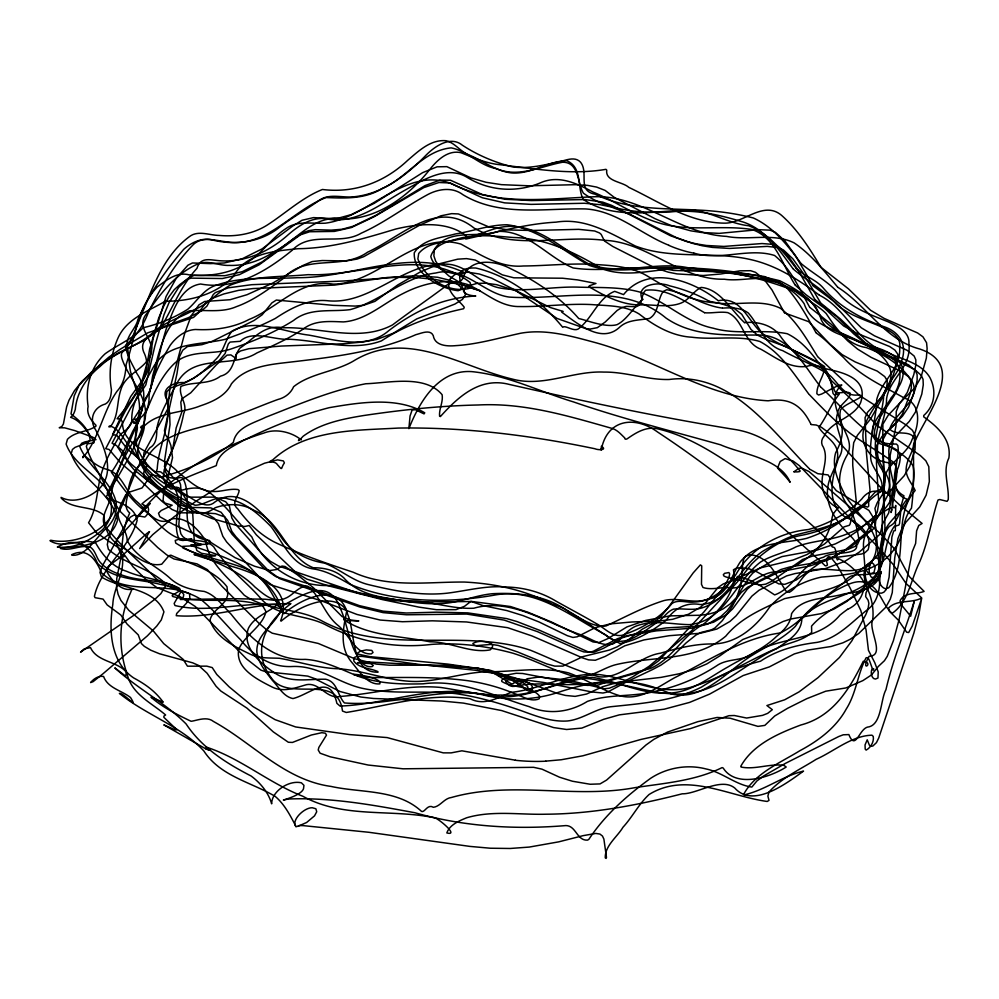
<?xml version="1.0" encoding="UTF-8"?>
<svg xmlns="http://www.w3.org/2000/svg" width="999" height="999" viewBox="0 0 999 999"><rect width="100%" height="100%" fill="white"/><g stroke="black" fill="none" stroke-linecap="round" stroke-linejoin="round"><path stroke-width="1.5" d="M601.161 449.987L601.261 449.338M777.534 467.982L780.182 461.513L785.139 458.603L793.081 461.051L799.362 465.659L877.996 547.177L893.356 564.685L906.018 583.441L921.727 597.951C911.538 603.621 897.352 599.025 888.573 608.016L889.31 611.151L898.313 620.129L906.68 632.23L908.69 632.517L912.237 626.111L921.615 598.601L919.018 613.598L913.873 633.091L878.733 737.986L876.448 742.619L872.826 746.053L870.878 746.228L869.417 745.204L867.219 739.822L865.047 744.929L865.196 749.1L866.133 750.099C870.778 747.652 874.2 741.695 873.251 736.425L871.952 735.177C851.435 735.838 834.34 751.186 816.208 759.302C800.124 769.505 781.93 777.609 769.018 791.995L767.881 796.128L769.005 800.399L767.195 801.46C728.721 796.253 686.35 771.328 649.063 794.517C638.811 803.97 632.417 817.02 622.976 827.259C617.232 836.975 604.795 845.766 605.269 857.866L606.093 858.428L606.48 857.392L603.883 839.073L602.459 836.038L599.924 834.065L595.779 833.428L583.204 835.639L558.691 841.857L529.245 847.077L510.177 848.476L490.347 848.226L469.905 846.403L368.918 832.292L303.309 825.636L299.288 825.549L297.565 826.46L306.606 822.502L314.535 815.846L316.72 811.75L315.884 808.753L312.262 807.741C303.871 807.517 290.509 820.916 296.179 826.885C290.509 815.946 284.727 804.457 275.175 796.365C250.949 782.03 220.217 776.248 203.821 750.923C180.432 725.736 145.854 714.897 119.38 693.381C124.201 692.981 138.886 710.876 130.519 697.514C121.666 690.484 107.792 688.124 103.584 676.473C98.701 675.449 93.556 678.845 90.609 682.579L93.119 681.643L103.047 673.713L147.377 635.851L156.793 626.048L161.314 619.88L163.936 611.85C154.533 587.524 120.704 589.21 101.473 576.972L99.987 572.402L102.36 565.946L127.66 520.579L130.507 517.057L133.903 515.109L144.843 517.045C147.615 514.96 149.463 510.964 148.177 507.554L145.717 505.956L144.068 506.068L145.529 505.919L141.883 503.908C163.137 485.564 190.722 475.761 216.308 465.609C218.344 452.122 233.079 446.59 243.419 440.434C270.929 426.96 299.475 415.284 329.195 407.679C359.44 402.485 397.127 396.328 424.762 412.812L424.063 413.898L415.397 409.727L412.112 410.027L410.052 415.971L408.878 428.658C419.468 401.885 438.286 369.468 471.578 371.603C507.13 375.062 539.647 391.658 573.501 401.923C621.815 418.618 671.465 430.944 720.629 444.842C741.895 454.22 779.969 458.116 790.147 482.305C786.388 477.272 781.817 472.802 777.609 468.131M793.968 471.753L798.925 468.319L802.259 468.381L808.978 471.503L880.519 533.766L894.155 548.439L909.277 576.535L924.112 591.383C916.47 594.605 904.932 591.658 900.149 600.549L900.786 604.158L910.676 616.208L914.36 600.849C905.206 630.506 892.894 659.328 885.951 689.697C880.344 699.799 881.817 725.686 867.432 727.122C858.84 729.62 855.506 751.073 848.863 734.577L843.218 734.802L838.698 736.538L785.589 763.286L763.686 775.948L756.942 780.918L751.847 787.075C735.514 784.839 722.327 772.227 706.056 768.955C687.312 764.098 666.857 767.682 650.699 778.271C627.285 795.167 604.782 815.122 588.873 839.322L587.587 840.122C576.86 840.871 576.173 825.723 565.921 825.574C515.197 829.782 464.148 826.735 414.91 812.749C373.214 805.019 330.694 797.177 288.124 799.038C272.277 802.409 300.711 797.04 303.509 788.748L303.946 785.326L301.411 782.829C288.961 779.807 271.666 791.283 271.653 803.82C268.531 792.619 260.364 782.841 251.074 775.986C226.124 763.174 201.923 747.851 186.101 723.95C164.76 702.472 137.15 688.336 114.81 667.881L125.774 676.286L126.299 671.952C116.683 661.076 96.965 661.825 90.509 647.614L84.303 648.838L80.557 652.147L133.292 615.671L155.057 599.113L160.889 593.618L165.135 586.663L164.211 582.467C148.252 567.494 124.438 563.911 108.379 549.275L107.293 544.542L108.654 538.386L120.567 505.219L125.649 494.917L128.634 492.37L142.033 487.974L151.573 474.762L159.253 476.361L159.128 477.485C185.464 470.891 211.963 459.44 233.354 442.37C236.051 427.21 253.734 423.176 265.697 417.257C298.451 404.458 331.119 390.384 365.821 383.753C388.786 382.967 425.05 374.313 442.12 394.717C443.356 402.06 438.848 409.028 439.597 416.258L440.422 416.533C458.254 396.753 479.982 376.673 509.415 384.465C584.565 401.461 659.952 417.395 736.051 429.682C761.987 434.078 783.478 449.962 799.2 469.98C802.871 472.152 795.666 472.04 794.005 471.79M847.589 609.328C872.314 598.276 863.773 566.72 863.436 545.554C863.161 521.078 892.694 511.838 894.292 487.762C896.165 478.608 900.499 466.058 890.359 460.052C877.634 450.861 863.848 443.231 851.123 434.041C835.701 422.14 822.14 407.904 808.628 393.868M718.306 300.749C741.645 295.679 748.401 322.827 763.224 334.166C782.242 347.415 805.419 353.658 824.65 366.596C824.437 375.849 816.695 384.153 816.87 393.781L818.568 395.03L821.653 394.031L838.348 385.402L841.82 385.015C828.808 395.779 837.612 410.577 840.983 423.451C844.392 433.641 840.409 443.781 835.664 452.734C831.368 467.395 838.773 482.33 845.104 495.229C858.191 517.195 890.571 537.375 869.28 565.434C853.233 575.349 833.478 567.819 815.921 569.505C802.597 570.729 799.687 586.75 789.222 592.37L786.051 591.171C776.648 577.272 769.517 556.156 749.999 554.745L745.828 556.168L743.943 558.429L742.806 562.824L741.221 583.666L736.45 598.401L732.167 606.568L722.339 620.579L714.909 627.984L711.45 629.845L701.198 632.392L696.078 634.964L686.088 642.919L669.867 658.915L660.888 665.159L652.422 669.617L627.072 681.605L607.954 691.895L602.946 693.031L591.82 691.957L543.768 682.479L515.147 678.546L506.243 678.209L503.284 678.958L501.673 680.269L501.773 681.468C513.311 688.523 530.382 685.064 539.672 696.191L539.185 698.801C530.744 702.522 522.002 695.916 514.098 693.481C499.463 687.25 484.003 683.179 468.281 680.769C435.102 676.286 401.573 677.772 368.194 677.509C331.468 671.39 375.149 674.775 380.032 682.13L379.845 683.878C367.257 685.127 358.866 670.641 351.66 662.187C338.898 647.165 343.344 627.896 346.778 610.726C332.455 589.185 295.966 608.291 281.169 621.116L280.607 620.766C293.768 587.724 256.456 573.513 231.718 566.371C219.455 561.763 206.081 558.916 194.056 554.507C201.186 554.932 208.654 557.292 215.672 555.594L201.623 553.346L196.84 550.549L194.33 541.933L192.77 514.36L190.534 506.955L178.983 487.812L175.999 487.075L173.526 488.786L170.854 488.923L166.621 485.514L163.386 478.509L164.148 469.917L172.964 447.877L176.161 427.922L181.768 412.212L180.807 402.185L182.118 398.651L190.747 392.819L216.321 364.822L227.023 355.132L230.919 354.907L236.226 358.579L235.652 355.319L236.701 353.459L240.647 350.911L248.938 348.688L281.418 346.041L343.544 343.781L362.312 342.045L376.835 339.448L393.456 333.154L416.708 318.918L454.907 304.071L462.475 299.4L465.571 294.543C459.965 281.668 452.172 267.095 475.761 268.007C510.701 276.099 540.184 300.187 562.749 327.31C565.122 324.475 574.85 333.117 579.432 328.059C592.607 317.382 598.576 297.565 614.697 291.346L623.551 294.618C647.914 264.41 692.245 280.057 718.056 300.574M811.176 424.563L816.22 425.025L821.453 427.335L833.778 436.513L878.608 485.414L899.724 505.044L922.102 523.439L918.755 525.486L916.607 530.869L915.633 543.431L912.224 551.81L899.063 619.705L893.381 640.721L887.249 656.343L884.452 660.689L878.333 666.445L871.515 674.924L862.886 680.606L845.903 687.949L825.761 691.196L806.805 698.676L787.799 708.179L774.712 715.996L764.834 725.386L757.941 726.385L730.144 718.219L717.082 717.457L697.851 721.665L667.432 732.105L653.87 739.347L645.966 745.017L606.593 780.069L600.037 783.915L590.172 784.252L572.39 781.23L559.565 777.234L541.945 769.143L533.603 767.319L403.059 768.805L368.144 765.034L330.182 756.792L320.105 753.221L318.206 749.987L318.868 747.389L326.498 735.102L325.387 733.191L321.753 732.704L311.376 735.014L292.457 742.444L288.349 742.257L273.351 731.93L246.965 708.141L220.841 691.033L216.071 686.263L207.093 673.251L198.639 665.459L192.745 662.849L159.515 653.771L150.737 650.187L144.293 646.328L141.408 643.568L138.274 634.902L127.023 624.013L120.792 614.972L107.13 604.894L103.072 599.113L95.067 597.677L94.405 596.341C100.812 567.282 129.533 548.551 137.15 520.342C134.715 505.981 118.431 502.534 107.055 497.927L106.369 496.515C119.118 474.587 133.029 452.672 141.983 428.534C155.719 411.7 181.581 413.499 200.424 405.831C212.525 401.76 225.637 396.016 231.431 383.841C243.182 369.318 262.837 365.409 280.419 363.261C326.311 357.829 373.089 353.421 415.896 334.665C420.991 333.479 430.269 328.858 433.254 335.614C434.902 346.041 447.652 346.416 455.931 345.629C477.947 344.293 499.15 337.887 520.591 333.254C546.041 328.646 571.565 336.213 595.966 342.769C654.42 358.803 706.305 397.415 768.131 400.799C789.647 397.54 801.548 405.094 811.063 424.425M545.841 761.126L561.226 759.752L582.817 755.806L640.983 739.435L690.409 728.608L728.97 715.684L734.34 715.509L746.628 718.044L762.537 715.371L767.657 713.361L772.327 709.69L766.907 705.544L784.665 699.799L799.038 691.895L818.006 677.672L839.447 657.492L851.922 640.759L865.883 614.485L867.994 609.278L868.88 603.359L868.094 600.212L865.634 596.603L866.008 592.882L869.517 585.077L875.511 581.231L878.183 576.635L879.108 566.246L875.861 527.934L873.538 517.957L868.905 510.402L836.338 490.684L831.63 484.902L829.645 477.297L828.096 474.912L817.806 473.688L809.59 469.118M722.602 308.129C731.043 307.517 740.983 307.567 748.263 312.987C759.615 325.637 764.272 345.13 782.679 350.649C798.026 359.078 814.622 365.347 829.282 374.95C838.186 382.305 843.668 396.366 857.304 395.042C872.651 395.055 839.535 404.707 840.284 411.338C837.324 426.261 854.57 438.286 847.914 453.758C838.523 469.23 835.726 487.987 846.528 503.821C854.669 514.373 856.942 528.009 859.177 540.709L857.579 544.168L855.007 546.378L848.101 549.313L812.624 556.043L802.659 559.452L771.29 581.493L765.746 584.128L760.676 584.914L755.494 584.153L726.261 577.06L724.063 576.148L723.313 574.762L724.587 573.326L728.92 572.564L729.67 573.851L729.033 577.385L726.298 582.941L721.64 590.072L704.07 611.788L658.903 660.589L649.425 667.582L641.383 671.615L613.398 679.595L598.151 685.102L587.25 685.376L577.959 684.003L522.602 673.488L516.208 673.264L504.108 675.486L498.064 675.336L512.2 678.196L513.986 679.62L514.685 681.793L513.673 683.503L511.476 683.865L493.668 673.089L479.083 668.606L447.752 664.098L369.655 656.618L356.481 653.783L360.327 651.223L366.358 649.887L371.84 650.411L373.039 652.472L371.266 653.92C355.02 654.582 348.863 633.341 337.262 624.812C324.663 614.098 320.354 596.391 307.792 586.201C298.514 585.639 293.107 595.554 284.927 598.476C273.539 603.696 263.149 593.756 254.995 587.05C233.229 564.622 201.298 559.178 175.724 543.081L175.237 540.434L179.158 539.198L191.958 539.173L182.942 540.484L179.62 539.984C172.477 526.985 179.633 510.464 177.859 496.291C175.262 487.087 169.331 478.908 161.975 472.889C160.09 470.079 154.508 473.801 157.23 468.993C158.416 445.591 172.178 422.914 166.758 399.475C160.04 387.874 174.813 381.743 184.128 382.605C196.366 378.359 206.106 369.18 215.047 360.127C223.813 352.285 224.85 339.697 232.18 331.031C256.106 317.744 283.791 332.23 308.953 335.127C334.915 339.76 366.171 350.174 388.786 330.644C404.807 318.431 422.477 308.167 441.77 302.123C452.784 298.664 464.248 296.591 475.786 296.016C472.602 295.642 465.946 295.367 463.548 291.358L463.836 288.948L466.545 286.438L477.122 283.354L486.138 283.216L496.665 284.69L516.371 290.909L550.449 307.567L563.149 311.426L561.725 312.15C577.484 323.451 601.86 344.73 620.142 326.71C628.433 319.543 639.535 320.354 649.512 318.431C659.14 312.724 657.13 299.613 663.274 291.408L666.758 289.735C685.988 293.019 702.734 305.494 722.339 308.104M744.592 322.689C757.055 321.278 770.841 324.575 779.183 334.49C791.021 352.172 808.691 365.172 829.657 369.667C846.603 373.226 868.368 380.257 860.564 402.772C853.333 418.344 831.842 420.379 823.888 436.513C821.128 439.51 820.853 444.006 823.388 447.24C828.483 458.254 822.189 470.154 822.077 481.493C821.453 492.557 827.846 503.921 838.348 507.954C836.575 509.502 832.542 513.711 832.142 517.445C828.508 544.805 805.094 564.373 779.944 571.94C762.187 569.83 750.199 586.925 733.166 587.986C723.164 586.101 712.474 590.659 702.996 587.499L701.473 584.328L701.723 565.771L700.386 564.86L693.194 572.902L668.556 607.105L662.262 614.909L653.533 623.164L642.295 629.183L626.473 641.196L617.22 646.815L609.49 650.024L583.066 656.568L562.874 666.096L554.77 666.133L546.665 663.873L517.42 651.885L498.251 645.454L491.383 644.367L476.598 645.641L474.288 645.242L472.839 643.493C478.221 640.234 485.664 640.996 491.208 643.581L492.557 645.204L492.37 647.689L490.147 649.899C470.217 653.608 450.174 641.595 429.932 641.795C401.373 636.051 368.943 636.176 344.018 619.917L344.555 618.119L344.605 619.967L346.678 620.529L358.828 620.916L350.125 619.979L342.033 616.52L313.399 587.724L297.065 574.562L285.077 566.508L281.968 566.033L276.661 569.492L269.967 570.541L254.658 566.271L234.952 557.617L205.432 539.01L173.339 524.363L159.778 516.683L158.516 513.211L161.251 510.501L172.165 505.244L164.922 503.046L163.062 500.649L163.611 494.105L172.527 457.754L170.879 445.479L168.406 439.098L165.01 434.003L164.473 430.469L177.01 373.539L179.545 356.631L182.73 350.237L187.512 346.516L202.06 344.643L212.275 341.296L254.058 320.479L262.113 314.835L271.89 302.897L276.348 300.05L333.154 305.344L355.132 306.081L363.424 305.344L374.925 301.373L397.739 284.965L420.242 271.965L440.022 263.586L457.754 259.166L466.533 258.616L475.299 260.065L502.322 274.85L513.873 277.809L562.549 278.221L577.722 279.92L595.978 283.479L589.298 285.814L588.985 286.688C604.807 296.141 622.702 305.532 641.745 304.895C654.845 304.47 668.543 307.954 681.143 303.047C689.248 299.712 693.381 291.221 701.086 287.412C720.204 288.923 731.218 310.477 744.467 322.552M704.67 312.787C712.374 313.324 720.092 311.388 727.747 312.612C743.393 319.393 743.418 342.545 760.626 349.101C774.937 356.905 789.522 368.993 806.917 366.333C824.65 360.514 829.62 380.107 835.189 391.945C839.859 394.38 845.354 390.721 849.999 392.969L850.137 395.129C846.553 401.885 838.298 405.532 837.437 413.773C832.392 428.733 848.738 443.394 838.548 458.154C832.105 476.585 825.698 502.634 844.13 516.296C857.092 522.177 873.263 533.266 868.119 549.725L865.209 552.459L861.712 553.995L833.441 557.767L822.239 561.263L796.253 579.957L784.802 584.328L778.745 583.878L755.107 570.879L748.076 568.543L736.975 567.794L733.453 569.805C737.462 591.87 718.943 610.601 703.746 624.038C682.654 635.202 672.265 659.352 650.074 668.631C625.411 674.337 601.523 684.864 575.799 684.502C555.481 685.289 534.815 681.817 514.76 686.313C510.926 687.137 506.73 684.677 505.719 680.893L506.668 679.882C514.01 679.632 523.701 680.594 528.021 687.287L527.41 688.711L525.162 688.573L505.506 675.312L490.659 670.416L474.338 667.869L372.552 662.175L361.076 661.925L357.492 662.762L370.679 663.636L373.276 665.421L372.29 666.545C362.662 668.406 357.63 656.805 354.133 649.874C348.139 636.5 346.391 621.678 340.309 608.341C328.521 575.599 300.637 596.166 280.632 606.893L278.496 606.281C271.353 590.909 261.975 575.187 245.242 568.506C224.862 560.626 202.922 557.117 182.979 548.039L182.63 546.378L198.838 545.479L201.873 544.492L187.687 540.322L182.755 536.55L180.856 533.766L178.833 524.625L181.343 494.305L180.532 484.565L179.383 481.668L176.398 478.571L169.031 477.559L165.422 471.878L164.648 460.164L170.017 424.662L169.543 412.412L166.246 396.64L166.845 391.695L170.654 387.987L184.54 383.141L193.644 378.171L219.106 360.689L225.112 353.584L228.296 344.006L230.045 342.083L240.222 341.308C252.397 329.408 274.413 340.484 289.673 339.273C319.892 340.659 352.085 351.835 381.518 340.846C406.331 324.388 434.852 314.972 463.648 308.716L464.26 307.267C458.691 299.762 448.663 294.293 448.601 283.741L450.262 278.696L454.62 274.713L459.615 272.839L468.369 272.228L479.245 274.001L491.645 278.147L514.535 289.785L557.08 318.456L585.839 328.646L590.234 329.058L597.365 327.66L605.232 322.003L617.157 310.452L621.74 307.63L626.173 306.393L636.388 306.681L638.935 305.357C642.819 301.074 641.321 294.268 645.604 290.272C666.882 287.637 686.538 302.585 704.482 312.65M515.397 760.202L461.888 750.811L451.148 752.884L443.231 752.859L387.187 737.587L349.563 734.577L295.667 726.96L275.075 719.655L252.934 706.518L229.121 686.837L216.771 674.462L212.225 667.582L206.781 666.146L187.462 666.183L183.067 659.265L163.749 643.656L153.334 630.931L128.796 610.314L120.916 600.449L118.119 594.38L116.621 587.587L116.746 578.658L120.567 559.24L123.451 532.117L126.548 520.354L129.708 513.061C124.213 508.279 126.199 501.51 127.722 495.129C128.659 481.843 133.204 468.718 144.867 461.288C161.176 429.071 201.124 430.681 230.394 417.682C246.403 412.175 261.888 405.257 277.809 399.513C284.79 397.777 290.734 393.394 293.619 386.725C310.689 372.939 336.213 371.878 355.032 360.077C407.629 328.996 461.063 366.958 512.537 379.133C543.468 387.425 573.026 370.641 603.858 372.09C625.998 371.778 646.952 380.045 669.168 379.495C731.043 371.253 770.978 429.957 809.215 468.618M693.806 253.072C720.416 261.226 748.701 247.34 774.575 255.482C790.946 268.719 799.437 288.898 809.502 306.905M764.123 276.511C734.09 271.503 703.621 271.416 673.301 270.392C640.059 263.311 606.206 272.977 573.164 267.957C547.764 257.243 528.209 230.757 498.513 231.368C477.485 238.749 448.588 227.485 434.415 249.388L433.866 255.856L435.689 261.263L441.034 268.793L448.913 275.986L466.77 286.576L480.232 290.796L462.337 284.965L435.464 279.483L416.683 277.622L396.503 277.297L343.743 280.994L251.686 284.69L228.247 287.837L215.384 292.57L213.224 294.58L206.855 306.218L201.698 310.776L188.349 317.694L163.686 326.636L143.057 340.959L118.794 352.672L102.497 363.012L82.542 380.731L74.45 390.696L68.981 400.274L66.646 406.768L63.412 424.001L61.851 426.498L59.228 427.734L64.723 427.847L74.788 430.606L92.745 437.137L95.966 439.66L84.853 441.92L81.768 443.231L79.708 446.328C89.873 472.889 135.789 496.091 107.205 527.584C97.14 535.564 86.289 556.843 71.878 555.219L71.653 554.707C87.425 547.052 96.029 559.727 101.586 572.877C125.337 595.429 162.138 581.605 189.573 593.706L189.822 598.201L186.076 603.621L176.698 613.486L176.236 615.684C214.535 618.793 252.735 602.909 290.921 603.658C266.121 621.865 250.137 650.411 271.728 678.446C289.111 702.397 337.774 672.277 342.47 711.051L346.291 712.474C387.125 705.831 428.321 692.507 470.079 698.726C484.54 706.206 497.827 697.664 511.013 692.369C541.321 689.372 569.43 671.578 600.224 674.7C631.868 678.995 663.011 697.814 695.304 685.776C723.738 676.897 748.726 660.114 776.073 648.688C787.437 642.594 802.334 641.445 811.688 632.392L811.55 626.123C830.544 604.058 864.035 597.727 881.205 572.914L881.293 571.553C875.948 573.339 867.494 576.735 865.771 568.456L865.359 568.781C863.561 579.02 869.63 593.656 881.593 593.144L883.878 592.182L886.225 589.56L889.11 577.122L891.87 537.037L893.705 530.931L895.316 530.581L895.728 505.432L895.141 507.667L893.268 507.592C888.173 493.494 897.339 478.783 895.928 464.448L894.717 463.012C884.103 463.336 873.213 459.702 867.232 450.187C853.208 428.171 877.022 406.793 886.563 388.299C902.659 363.536 871.19 346.403 852.359 337.949C834.502 329.208 811.375 325.337 804.195 303.796C794.942 290.097 779.432 282.442 764.46 276.561M709.203 301.261L721.228 303.696L733.191 307.704L741.745 314.26L750.973 329.42L757.442 335.09L766.183 339.435L787.125 347.165L818.543 363.199L823.95 367.682L827.372 372.39L830.981 381.568L833.041 393.444L834.215 394.767L839.272 394.056C831.093 404.245 826.348 417.17 818.905 427.41C824.038 436.276 835.888 440.984 837.524 452.272C839.01 464.323 829.869 474.063 828.071 485.539C824.063 506.493 838.386 524.188 852.322 537.862C869.217 557.879 831.967 550.074 823.688 557.167C802.297 562.712 794.43 587.949 774.662 594.904C763.074 587.424 751.485 579.033 737.449 576.485L734.69 582.18L726.797 592.757L691.47 630.869L649.088 666.271L632.979 676.673L616.87 685.177L609.29 688.211L604.495 688.773L567.994 680.107L538.985 677.022L527.197 678.746L520.716 683.466L517.42 683.104L516.92 681.705C522.165 680.144 529.045 681.418 532.167 686.238L532.504 688.96L531.181 690.858L528.633 691.096L509.49 678.596L494.53 673.476L477.822 670.504L417.682 664.26L362.35 656.43L357.217 656.306L354.52 657.404L353.621 659.502L354.058 661.413C359.727 668.593 370.017 667.981 377.784 671.54L378.109 672.165C350.612 673.289 355.419 631.78 347.652 614.285C339.385 580.194 301.261 598.701 283.941 613.636L282.842 613.149C272.852 572.04 226.561 557.13 191.034 545.541L190.896 544.805L207.23 544.218L209.578 543.319L210.414 541.833L209.39 540.447C173.152 536.263 195.217 499.413 182.705 478.009L180.357 477.472L175.3 478.696L173.714 477.997L166.583 470.217L164.348 466.296C173.227 450.012 180.007 432.205 183.704 413.636C188.336 404.096 178.072 395.716 180.906 386.426C193.282 381.318 208.803 385.065 220.454 376.186C234.802 372.664 232.879 357.267 239.897 348.139C253.659 338.998 264.061 324.088 283.154 327.797C319.193 326.561 358.928 342.882 392.57 324.887C410.089 311.601 428.321 299.288 445.866 286.051C450.699 280.482 460.776 285.339 463.336 277.023C470.342 257.08 495.554 260.614 510.526 268.644C535.914 280.781 560.239 297.265 578.746 318.531C586.613 320.167 605.519 327.984 617.07 324.65C627.409 319.73 636.063 303.646 643.106 299.3L642.095 299.088C635.476 283.803 659.815 281.581 669.58 285.826C683.304 289.173 696.753 294.131 709.028 301.161M477.534 668.756L450.074 665.222L389.31 665.209L376.398 664.11L354.608 658.716L318.231 643.443L272.277 633.204L266.77 629.907L258.516 622.814L222.14 586.45L207.355 569.63L197.003 563.886L173.976 558.965L166.758 554.882L157.742 547.552L120.742 511.988L107.205 493.156C120.604 469.168 127.747 441.845 140.734 417.532C147.502 412.038 149.363 403.646 149.076 395.304C152.123 377.372 160.976 360.939 170.117 345.429C175.974 337.275 185.015 330.032 195.404 329.495C213.786 330.432 232.592 328.159 249.076 319.443C277.46 308.366 299.987 278.621 333.154 284.141C379.195 283.766 413.249 230.207 460.951 244.106C480.432 254.608 499.912 268.069 523.314 265.984C546.49 265.821 569.63 263.149 592.832 264.335C611.675 265.547 631.53 266.271 648.089 276.486C668.681 288.948 690.396 301.336 715.034 302.747C736.638 306.144 760.289 298.364 780.519 308.329C796.665 320.916 806.805 339.31 817.494 356.406M490.122 671.291L515.472 678.034L557.167 693.356L565.671 695.466L575.137 696.378L586.513 694.055L602.809 686.65L617.707 682.379L661.001 677.384L679.345 673.751L693.98 669.442L706.83 663.91L719.929 655.819L742.756 639.522L760.251 632.829L783.204 621.453L790.933 618.98L821.428 613.586L833.628 609.253L846.578 601.623L874.15 579.083L878.233 572.564L882.579 560.451L882.254 515.859L884.252 502.01L889.784 491.321L904.182 475.774L909.614 466.583L915.034 449.662L915.471 436.063L912.462 430.344L906.13 424.962L859.677 395.629L817.669 356.718M779.332 280.619C749.837 273.314 719.667 269.056 689.298 268.019C655.868 260.402 620.754 276.511 588.523 263.848C561.863 248.888 536.925 222.827 503.758 226.785C488.299 229.083 474.587 237.662 458.953 239.373C445.367 242.557 428.234 241.733 418.693 253.496L417.869 258.928C424.762 278.259 448.351 293.494 468.868 288.461L471.004 285.801L470.029 282.442C423.938 246.403 360.951 276.923 308.117 274.65C282.155 277.185 254.907 275.287 230.232 285.165C217.832 292.232 208.454 303.858 194.967 309.403C181.506 317.407 165.622 321.453 153.659 331.855C137.987 346.853 115.397 351.373 99.825 366.683C86.626 377.335 76.823 392.282 75.3 409.415C74.376 412.312 73.339 415.634 70.592 417.307C81.319 420.754 88.074 432.879 94.343 441.783L93.819 442.907L87.437 443.831L86.351 446.316C93.144 473.101 127.21 502.884 102.697 529.557C90.634 540.471 74.038 549.263 57.343 547.027C75.874 536.8 89.698 544.243 97.378 563.174C112.55 579.432 136.9 578.958 157.118 583.578C166.134 586.088 177.859 586.201 183.791 594.467L183.341 597.015L180.257 599.5L233.366 598.701L265.309 599.225L275.674 600.461L279.021 603.159C269.618 612.262 254.97 615.809 248.501 628.121C241.271 647.152 260.677 663.686 274.8 673.026C290.097 683.353 308.654 678.87 325.649 679.233C337.587 681.668 337.537 695.704 344.43 702.946C390.984 706.693 437.462 686.925 484.29 694.517C511.363 701.785 537.387 691.183 562.437 682.242C580.032 673.95 597.789 680.831 615.297 683.079C634.815 679.72 653.858 686.588 671.578 694.005C702.272 701.123 725.948 672.539 749.1 657.28C764.647 647.115 782.105 639.71 795.354 626.361C808.029 608.079 826.66 595.829 844.08 582.517C851.785 569.742 864.06 577.971 874 572.327L875.136 567.632L873.838 564.335L872.389 563.061L869.942 562.787C863.66 566.233 863.036 575.162 865.309 581.256L868.368 583.441C887.649 571.903 875.499 541.52 889.422 526.323C899.899 521.528 898.963 506.63 907.417 499.275C892.894 494.992 893.443 478.671 898.476 466.945C904.757 446.878 892.344 448.576 879.17 443.319C860.713 430.532 884.627 410.739 891.12 397.864C902.309 385.527 904.52 363.923 887.924 355.319C877.621 349.775 866.657 345.542 856.031 340.647C843.893 335.002 827.534 333.117 821.178 319.692C815.359 299.95 796.865 289.36 779.657 280.707M778.658 282.954C749.974 275.449 720.591 270.866 690.946 269.892C657.255 262.138 621.965 276.86 589.285 265.397C562.662 250.761 538.236 228.609 507.055 224.763C489.398 224.812 472.577 231.256 455.257 233.991C441.071 237.899 422.802 239.036 414.273 252.759C413.049 273.589 439.847 288.699 458.166 290.721L460.839 289.485L460.926 287.3L455.919 282.817L450.786 280.507L437.5 277.235L415.397 275.774L387.325 277.46L334.478 285.102L253.097 288.549L238.536 290.359L223.813 293.956L213.674 297.814L206.031 302.447L198.539 312.849L193.544 317.407L147.74 332.829L120.355 349.163L108.716 357.267L90.734 372.764L79.021 385.414L74.201 395.854L71.016 413.973C79.321 420.567 89.261 428.796 90.11 439.985L88.212 442.32L75.062 447.365L72.415 449.475L71.166 453.746C80.619 479.67 112.038 492.307 117.557 520.117C110.976 543.506 81.369 547.39 60.377 547.739L60.477 548.476C70.18 551.473 80.157 544.667 90.01 546.94C95.117 550.074 96.104 556.818 99.488 561.438C105.532 569.005 114.81 572.877 123.814 575.686C141.895 581.918 162.887 579.07 179.695 588.448L180.694 592.182L174.138 603.471L175 605.531C208.217 613.473 242.769 601.823 276.498 604.67L281.593 608.016C276.848 624.225 255.981 633.241 256.843 652.022C258.379 663.036 265.734 671.852 272.365 680.344C278.646 686.837 283.404 696.615 292.957 698.563C310.339 694.33 330.169 672.589 336.863 703.308L340.022 706.068C387.2 704.382 434.378 683.591 481.968 694.642C508.379 701.36 536.163 700.386 561.85 691.171C580.506 685.439 600.312 679.819 619.867 684.477C642.095 688.511 664.273 695.991 687.15 693.581C721.515 689.947 746.44 662.512 776.81 648.588C787.15 641.208 801.36 633.378 801.847 619.055C819.118 597.315 852.609 598.001 872.539 578.696C877.484 573.688 883.84 566.196 878.783 559.128L876.66 557.991L874.137 558.578C869.28 562.874 867.232 571.853 871.353 577.21L873.788 577.647C887.324 564.46 883.266 541.321 894.367 526.323L898.85 525.099L899.562 523.451L901.235 505.606L903.958 495.791C884.852 485.689 900.811 461.438 897.826 445.517L896.428 444.056C849.6 444.605 890.958 406.868 898.576 387.125C913.935 361.376 887.362 349.013 866.695 345.417C848.601 336.201 825.848 329.67 817.032 309.503C808.653 295.692 793.031 289.448 778.97 283.042M794.342 290.659C765.259 279.583 734.902 271.516 703.721 269.817C669.667 262.362 634.565 281.069 601.535 268.594C574.662 252.347 545.491 238.199 513.399 237.512C496.291 236.151 478.933 234.253 461.938 237.774C450.549 240.734 434.565 243.544 430.794 256.518C433.978 269.318 450.749 275.2 462.837 273.514L463.186 272.04C408.978 247.19 353.022 278.009 297.677 277.685C271.041 279.233 243.431 275.936 217.77 284.777C204.196 288.074 197.577 300.849 187.725 309.278C174.126 317.894 158.866 324.126 143.194 327.722C132.368 339.023 117.782 344.73 105.245 353.683C90.347 367.132 85.177 387.137 88.112 406.468C86.326 413.848 90.971 420.392 95.966 425.262L95.916 426.223C87.275 432.167 75 431.418 67.457 439.298L66.121 444.093C75.562 470.029 110.502 479.158 115.185 507.442C107.555 531.93 74.937 545.242 50.774 540.247L49.95 540.671C63.711 549.8 81.331 537.187 95.754 543.081C102.835 555.619 112.462 566.883 126.786 571.378C143.444 578.721 162.849 579.12 178.521 588.511L179.345 591.021L172.19 595.454L172.615 596.465C201.91 604.407 233.691 595.791 262.587 605.581L266.009 611.625C262.088 627.322 244.942 634.777 238.724 649.275C235.065 668.88 258.079 679.844 272.565 687.25C283.766 692.607 295.617 687.699 306.618 684.652C319.817 682.292 326.336 699.188 339.697 696.49C373.464 694.043 406.893 684.153 440.934 687.487C461.201 690.521 481.331 695.466 501.96 695.054C533.566 697.19 561.738 679.557 592.519 677.372C618.756 681.593 643.643 695.404 670.978 693.019C692.657 691.483 709.952 676.847 728.246 666.77C744.467 657.042 762.587 649.899 776.36 636.563C783.666 630.606 790.709 623.551 791.583 613.648C802.447 596.515 827.01 599.225 844.405 593.793C858.316 592.007 876.997 589.348 880.868 573.026L880.281 572.252L879.382 573.076C877.809 578.508 879.382 586.825 885.364 588.748L888.698 587.837C909.802 560.152 891.72 517.057 915.171 490.521C911.825 482.967 904.707 476.286 906.33 467.17C907.417 456.943 916.27 448.076 914.172 437.562C908.503 429.645 895.816 436.138 889.747 429.058C895.216 410.751 928.183 397.127 907.492 375.312C897.102 362.187 881.717 353.359 866.208 347.565C846.74 344.568 836.163 328.359 826.148 313.511C816.832 304.408 804.757 298.938 794.68 290.834M784.452 312.887L808.666 321.666L830.082 344.355L842.194 354.682L855.206 361.938L877.222 371.091L884.739 376.598L887.249 380.781L886.8 387.962L883.016 396.69L870.716 418.768L857.492 435.177L853.708 442.682L852.659 451.86L852.746 465.409L856.28 501.71L850.024 524.138L849.337 525.299L844.105 526.848L824.55 543.968L806.967 554.545L792.994 560.039L760.501 567.844L733.366 580.294L723.288 583.916L718.069 587.462L706.206 602.172L700.799 606.992L688.436 614.273L672.589 619.318L659.115 621.066L631.967 621.977L610.227 623.9L594.954 627.759L577.26 636.788L572.939 637.449L567.32 635.689L539.035 621.965L523.151 615.646L506.868 610.576L483.079 605.619L470.916 601.373L464.547 606.281L455.981 609.652L436.526 609.702L419.056 607.142L382.467 599.612L328.946 585.963L306.843 579.133L296.378 572.902L256.381 534.902L249.201 525.511L244.842 526.473L238.811 526.061L212.3 518.631L201.985 514.435L180.669 500.274L149.226 481.743L145.729 478.696L143.619 475.024L143.893 471.903L147.053 466.021L143.431 458.404L143.956 452.747L167.657 409.14L169.93 388.723L184.678 333.466L191.096 315.946L199.013 304.807L204.645 301.486L230.045 299.725L246.99 294.717L272.615 283.154L302.859 265.497L312.15 261.551L322.227 260.539L346.104 260.951L357.068 259.078L363.686 256.693L419.617 225.2L440.871 215.821L451.623 213.649L458.366 213.936L488.361 226.711L508.441 229.957L532.105 230.482L578.696 229.345L594.692 230.994L599.562 232.979L601.173 234.378L604.457 240.996L612.749 246.441L654.395 267.645L668.169 272.14L677.035 273.913L703.209 275.512L720.741 274.001L739.872 270.841L750.611 270.704L755.469 272.315L763.873 279.046L772.115 290.147L784.34 312.625M668.868 245.267C640.709 234.116 616.558 210.614 585.327 208.928C544.48 208.092 499.825 217.108 462.899 194.68C452.048 186.451 437.537 188.973 426.448 195.28C404.383 207.367 384.265 222.889 361.213 233.192C339.585 245.991 310.939 230.444 292.207 250.237C266.521 271.216 235.264 290.422 200.599 284.003C179.932 286.963 172.44 312.65 166.059 329.47C160.702 346.728 157.392 364.473 152.597 381.83C146.778 405.856 126.973 423.963 118.269 447.14L122.927 450.936L128.197 462.525L133.791 469.43L181.88 508.204L190.734 511.825L215.484 513.661L224.713 516.933L227.71 520.479L231.805 531.368L236.051 536.9L268.194 570.392L279.757 578.671L359.603 606.942L383.079 612.624L406.531 614.785L466.77 614.073L504.17 620.104L537.524 631.68L578.821 650.074L583.866 651.935L589.71 652.285L593.331 651.248L617.507 638.686L625.724 635.963L656.355 630.856L691.683 628.196L707.954 623.988L720.853 616.52L726.773 611.088L741.295 592.395L747.789 587.112L779.345 571.915L809.615 566.021L827.409 560.152L843.456 551.298L864.035 534.577L870.191 530.719L871.927 522.689L877.297 511.913L878.77 503.046L876.473 463.274L876.835 445.442L881.992 436.488L896.34 422.989L902.447 414.036L910.002 394.155L911.363 387.699L910.988 380.507L908.203 376.461L900.773 371.203L871.14 357.38L857.654 349.151L847.801 340.959L831.131 324.151L809.665 307.255M819.292 295.142C847.102 308.803 856.692 343.668 887.462 352.497C901.922 359.603 920.978 362.625 929.832 377.435C936.712 390.284 934.814 405.894 923.738 415.484L923.713 416.845C937.062 426.386 951.66 439.285 948.875 457.954C942.432 471.391 949.15 485.714 948.238 499.637L947.064 501.336L939.747 499.512L937.974 500.012C931.28 520.367 928.121 542.981 919.142 563.061C911.088 579.482 908.103 602.584 892.132 613.299C882.129 605.132 880.206 588.086 866.495 582.979C857.367 579.345 848.064 584.228 839.997 588.311C817.082 599.388 802.934 622.489 779.969 633.004C741.283 638.473 708.491 660.739 674.213 677.946C657.08 687.512 638.286 702.247 617.494 695.004C600.362 689.46 585.464 678.796 568.481 672.889C541.333 666.233 512.812 672.09 485.177 671.827C462.075 672.976 439.885 680.993 416.708 681.48C390.172 681.705 365.147 670.666 338.761 668.768C318.444 668.244 299.288 661.825 279.533 658.279C269.892 657.817 259.915 658.666 250.861 654.457C235.202 646.952 215.871 637.849 210.002 620.279C212.163 609.627 225.712 605.694 227.76 594.617L227.01 586.775C213.649 569.28 190.11 564.035 170.866 555.169L168.981 555.694L161.738 564.198C145.654 567.694 131.756 552.31 118.681 545.079C108.429 538.411 104.083 527.197 104.133 515.459C92.495 504.932 72.49 510.214 61.289 498.164L61.089 497.402C72.652 503.496 86.676 498.626 96.416 491.171C116.533 475.437 105.207 448.526 95.717 430.02C88.649 419.443 93.481 407.242 105.382 404.021C110.477 401.186 111.089 395.03 111.451 389.81C108.354 372.814 110.852 354.383 117.782 338.536C126.374 318.544 148.152 311.351 165.31 301.236C189.872 301.398 216.021 294.643 233.454 276.386C245.866 253.022 274.787 251.049 298.214 248.701C331.843 248.301 363.886 238.624 395.791 229.033C418.519 223.589 446.89 220.791 466.333 235.851L465.759 239.036C495.679 232.53 525.312 223.801 556.068 222.153C585.364 217.37 610.626 233.429 635.389 246.029C672.052 259.902 712.025 250.924 749.6 259.353C775.424 264.885 798.164 279.358 819.068 294.942M837.749 287.237C867.02 305.706 884.652 339.76 919.892 349.051C969.167 365.884 924.038 416.72 913.423 445.092C913.523 465.834 914.272 487.412 911.463 508.229C901.86 519.917 904.32 536.013 895.416 547.489C879.132 572.727 848.488 574.825 821.553 577.072C801.785 581.231 783.016 592.157 769.567 607.142C756.293 626.91 736.138 644.53 710.976 643.955C693.693 644.08 676.885 648.476 660.389 653.209C638.236 656.518 622.302 678.733 599.35 676.835C575.436 670.829 553.271 659.54 530.531 650.262C463.311 627.697 387.587 655.831 322.665 621.328C298.114 607.617 267.295 611.338 244.193 595.154C229.683 578.783 208.716 563.898 205.669 540.846C198.751 529.62 186.451 516.408 171.978 518.856C157.08 527.984 146.778 510.077 137.075 501.773C124.975 491.958 122.465 472.777 105.507 468.981C97.328 466.608 91.146 460.764 84.628 455.881L82.855 456.506L82.842 457.704C99.138 438.961 102.66 411.638 117.07 391.183C124.038 383.678 125.524 373.976 126.199 364.285C135.065 338.024 137.313 307.804 157.38 286.85C166.508 280.107 176.985 271.528 189.198 274.875C210.314 276.76 232.792 273.576 250.125 260.527C263.499 251.573 272.277 237.387 285.826 228.659C297.44 220.167 312.113 223.988 325.337 223.177C368.793 217.657 406.019 165.347 451.985 183.853C495.679 205.906 545.154 198.901 592.07 196.853C640.933 193.843 678.271 233.991 726.535 236.388C748.825 240.759 773.176 232.555 794.168 242.894C811.35 254.545 824.3 271.191 837.524 286.95M825.236 565.871C830.244 565.609 824.612 562.924 827.522 557.342L828.833 556.593L830.906 557.479L836.463 564.298L849.987 587.762L860.788 610.464L866.046 629.882L868.443 650.299L874.774 662.687L878.221 671.927L877.959 678.021L875.536 679.045C870.092 679.033 870.354 667.357 873.675 668.706C873.413 675.224 869.717 657.966 867.519 657.604L866.096 657.779C857.592 673.925 856.268 693.331 846.24 709.04C835.976 727.759 818.381 740.833 799.874 750.711C780.132 762.886 754.932 773.164 743.581 794.517L744.093 794.867C764.947 790.246 782.729 775.948 803.533 771.116C786.95 782.929 753.421 808.94 734.789 788.049C721.128 776.922 696.877 794.23 682.217 793.805C637.649 805.182 592.082 813.923 545.941 814.21C519.605 814.934 492.432 810.201 466.72 817.756C459.265 820.803 449.725 824.662 446.815 832.941C459.215 836.151 439.797 819.567 434.94 817.869C391.346 808.653 343.706 818.868 302.859 796.265C269.106 783.241 240.447 758.091 206.269 747.115L206.169 749.025L210.14 750.187L206.406 749.213L163.811 724.862L174.987 729.732L176.86 729.757L163.873 717.344L163.886 716.133L165.622 714.984C151.473 702.784 131.843 694.367 127.148 674.1C117.969 648.014 118.844 618.468 130.307 593.231C131.156 591.57 131.319 589.235 133.367 588.636C122.303 592.857 111.164 580.207 106.718 571.228L106.868 567.944L109.428 565.322L120.342 557.255L146.741 533.541L149.55 531.618L139.635 548.576L152.685 534.69L174.226 516.708L197.04 500.561L220.454 485.739L246.516 471.266L264.548 463.211L277.56 459.877L283.379 460.926L284.415 462.899C280.257 468.494 283.416 471.416 277.41 464.66C274.862 459.99 264.847 463.736 272.752 459.89C306.131 429.058 355.769 430.544 398.189 428.072C464.335 427.048 530.269 435.202 594.929 448.751C598.189 450.299 607.966 450.187 601.386 446.266C601.435 450.149 600.661 450.961 601.91 446.928C608.928 418.618 635.789 416.021 657.679 432.08C717.182 471.316 772.377 517.07 824.762 565.309M820.666 302.984L840.584 319.131L865.708 343.144L882.954 353.958L914.597 369.48L921.328 375.424L923.051 379.37L923.263 384.89L921.802 394.068L915.459 412.075L909.315 421.378L894.18 437.287L889.51 445.217L888.785 450.974L890.296 504.17L888.673 513.024L882.604 523.763L880.156 534.115L859.215 552.16L844.929 561.276L825.249 568.643L794.992 573.576L786.588 575.899L759.04 590.247L751.91 596.103L736.088 615.821L729.932 621.453L716.795 629.07L700.386 633.241L669.205 635.701L643.893 639.947L624.812 645.791L605.144 656.43L595.329 660.252L588.611 659.889L582.804 657.991L532.117 635.988L507.679 627.684L466.583 621.965L432.305 620.816L402.485 621.728L380.157 620.042L356.993 614.46L322.065 601.073L270.192 584.627L258.254 576.011L226.623 541.933L222.827 536.276L218.456 523.613L214.023 518.094L207.218 513.986L203.122 512.812L179.857 512.837L171.828 509.403L161.513 500.886L135.302 475.499L120.255 462.537L109.103 449.488L105.694 448.688L125.212 411.151L140.297 387.1L147.515 361.501L149.663 349.063L158.716 317.944L163.886 305.744L168.943 296.84L174.201 289.747L179.957 284.465L186.85 279.433L191.046 278.134L222.29 278.546L239.385 274.663L259.116 264.835L300.449 234.802L309.702 231.743L334.328 231.418L351.298 227.572L374.325 216.646L423.826 187.6L438.936 182.505L449.825 182.954L482.292 197.74L504.632 202.872L531.031 204.37L584.328 203.259L599.962 204.645L611.226 206.943L630.619 214.66L676.236 237.537L692.432 243.331L702.322 245.766L712.374 247.402L729.545 248.439L767.269 246.391L778.408 247.627L783.503 250.025L792.881 258.841L803.146 273.177L820.479 302.635M814.872 299.5L836.937 316.87L853.496 333.654L863.161 341.808L876.523 349.875L908.678 364.96L915.471 370.766L917.119 374.637L917.132 380.144L915.246 389.31L908.591 407.068L902.422 416.221L887.611 431.068L882.604 440.272L884.477 498.176L882.704 507.267L875.723 520.791L875.099 527.497L849.1 548.251L833.116 556.955L815.371 562.724L789.535 567.032L781.031 569.48L753.945 583.453L747.327 589.123L732.642 608.891L726.623 614.585L713.511 622.24L696.99 626.198L666.246 627.896L641.383 631.93L622.502 637.699L603.234 648.438L593.993 652.21L587.837 651.71L540.059 630.481L516.945 621.553L506.743 618.606L467.732 612.874L436.513 612.175L406.268 613.011L383.079 611.138L359.453 605.644L304.495 585.814L275.549 576.46L263.649 568.106L232.118 534.29L228.247 528.621L224.65 516.783L221.054 512.262L210.814 507.879L186.538 507.28L178.022 503.833L130.906 463.798L124.313 457.205L116.733 445.691L112.075 443.231L130.894 407.48L145.854 384.852L154.808 346.216L163.948 314.822L168.981 302.772L178.709 287.325L188.774 277.722L193.993 275.437L224.912 275.699L242.32 271.666L262.213 261.825L293.581 238.724L303.209 232.642L308.666 230.644L315.372 229.67L331.181 230.145L342.232 229.246L353.496 226.124L376.336 215.085L425.025 185.589L439.972 180.107L450.449 180.22L482.292 194.505L504.932 199.251L531.505 200.562L584.79 199.55L602.672 202.098L611.738 205.382L670.366 235.702L686.413 241.458L696.328 243.868L706.468 245.479L723.863 246.428L762.012 243.544L773.288 244.393L778.408 246.678L787.724 255.357L797.801 269.668L814.684 299.151M816.195 332.967C826.335 339.972 834.465 349.363 843.581 357.567C859.952 375.949 882.916 385.914 903.92 397.814C922.364 404.295 919.105 425.974 911.962 439.772C906.942 454.707 890.121 460.939 885.014 475.699C880.693 496.928 887.05 518.906 884.103 540.147C881.78 554.045 871.403 561.925 860.751 569.505C841.32 591.77 811.213 592.744 784.627 598.626C763.373 608.503 741.133 617.37 725.823 636.088C694.904 662.212 651.997 655.756 615.234 664.822C600.374 668.855 586.438 681.655 570.242 675.324C550.686 669.043 532.442 659.253 512.799 653.184C486.463 645.991 459.041 642.494 431.73 644.38C394.742 648.788 357.754 641.845 324.862 624.412C304.445 614.373 278.159 617.12 261.8 599.612C246.316 581.43 226.086 567.482 213.724 546.828C205.944 538.948 194.118 541.246 184.203 539.735C168.282 536.9 158.404 522.527 146.878 512.537C132.03 501.71 122.015 486.638 111.401 472.315C120.33 459.765 126.199 445.204 132.767 431.268C142.919 413.998 149.413 391.596 136.963 373.651C132.58 364.548 126.398 355.432 125.562 345.154C135.564 337 143.294 325.574 148.039 313.187C159.653 289.098 173.489 265.497 191.958 246.004C200.649 235.951 213.711 240.16 224.987 241.621C266.209 249.063 291.546 210.489 326.136 197.552C345.279 198.339 365.334 199.201 382.405 188.349C406.98 177.897 423.376 150.474 451.136 147.877C467.52 150.886 479.62 165.784 496.64 168.706C518.456 178.097 540.996 166.209 562.524 162.25C579.108 161.863 577.297 182.967 583.391 193.182C608.141 210.951 639.797 213.224 669.318 212.1C694.879 208.928 719.43 214.797 743.581 222.165C765.758 229.708 779.57 250.424 792.844 268.519M813.061 285.814L835.863 302.784L861.325 327.797L874.487 335.826L907.129 350.312L914.147 356.044L915.833 359.865L915.796 365.347L913.81 374.575L907.304 392.445L901.148 401.66L888.211 415.247L882.891 424.188L882.754 443.094L884.664 485.014L882.492 494.493L877.147 502.909L874.937 508.429L876.223 514.86L858.753 530.169L847.939 537.462L835.476 543.843L816.995 550.062L781.98 556.593L774.55 559.677L758.878 568.718L752.684 573.189L749.7 576.648L736.201 597.814L730.257 603.871L723.039 608.903L716.995 611.75L708.516 614.185L700.187 615.247L670.079 615.871L645.766 620.404L626.947 626.91L607.792 638.648L598.851 642.619L593.056 641.945L551.373 621.977L527.934 612.212L510.514 606.53L472.115 601.523L412.175 601.972L388.336 600.062L358.491 593.181L278.384 565.933L270.205 561.213L262.987 554.845L235.289 523.888L231.83 517.994L229.408 506.118L225.674 501.748L214.485 497.14L189.935 497.165L181.256 493.856L127.485 449.25L116.92 435.477L112.6 434.515L130.669 396.566L144.88 376.86L147.702 371.116L153.172 338.399L166.071 296.503L176.211 278.334L187.899 265.235L192.457 262.974L210.29 263.624L224.263 262.974L242.233 258.766L262.163 248.838L292.794 225.999L301.973 220.28L313.511 217.607L328.983 218.431L339.96 217.72L351.211 214.623L374.2 203.346L422.602 172.665L437.087 166.821L446.853 166.646L470.991 177.934L486.051 182.28L501.461 184.653L528.896 185.802L575.424 184.69L587.587 185.377L596.615 187.075L605.107 190.409L614.335 197.415L655.132 218.744L670.666 225.324L690.833 230.844L701.385 232.467L719.292 233.379L758.391 229.67L770.079 230.17L775.374 232.342L784.964 241.021L795.341 255.494L812.874 285.464M820.928 267.295L848.426 288.811L870.554 310.252L884.202 318.419L917.631 332.967L922.964 336.838L926.572 342.757L927.122 348.526L926.348 358.129L920.953 377.322L915.034 387.674L899.724 403.047L896.228 411.488L896.003 425.861L890.146 455.532L890.296 469.055L895.141 491.096L891.058 512.524L891.87 509.852L890.571 507.854C876.448 514.885 864.909 527.172 849.749 532.779C832.754 540.746 813.398 540.197 796.028 546.84C784.602 552.922 771.553 555.244 760.526 562.037C735.514 581.256 724.937 621.291 689.435 624.65C671.49 624.4 652.834 619.293 635.439 626.348C626.373 630.319 621.428 639.71 612.674 644.08C600.761 646.852 590.122 637.774 579.32 634.265C545.716 622.564 510.926 597.564 473.851 608.216C451.748 609.415 430.194 600.699 407.954 600.749C381.593 599.175 356.119 592.17 330.756 585.402C297.914 587.449 264.785 567.507 251.81 536.9C239.61 524.325 229.258 509.902 216.184 498.214C204.545 486.738 196.204 486.326 181.131 490.359C158.142 485.064 141.883 464.572 129.246 445.854C123.426 439.135 118.694 427.847 109.503 425.936L108.829 426.798L110.252 426.835C118.806 416.695 116.646 401.673 120.891 389.647C125.2 374.55 142.795 369.955 149.862 356.818C158.254 340.322 133.242 328.908 147.178 313.024C159.778 294.255 176.124 273.376 197.415 264.173C207.717 259.478 218.756 265.959 229.42 265.397C245.617 265.996 261.401 260.252 274.75 251.336C294.755 241.296 310.839 218.756 334.44 218.581C372.477 223.039 407.155 198.127 429.657 169.63C437.05 160.227 447.852 149.75 460.889 152.685C472.827 157.38 484.665 162.725 497.539 164.435C533.379 168.469 570.167 175.474 605.956 169.331L606.743 170.117C605.032 181.518 622.414 181.543 628.821 187.375C659.677 201.985 690.034 223.277 725.399 223.152C744.867 222.777 764.772 199.138 782.929 216.571C798.501 230.844 809.927 248.926 820.716 266.933M795.104 285.015L805.993 294.717L824.562 308.279L843.656 325.961L856.568 333.129L889.622 346.516L894.942 350.112L897.726 354.121L898.176 357.58L897.127 363.474L889.535 385.751L883.69 395.03L867.482 412.325L865.059 417.707L866.408 452.809L870.017 489.872L868.606 498.089L868.693 506.243L867.582 507.142C860.464 503.371 854.57 510.052 849.799 514.56C837.224 525.399 822.227 533.229 806.493 538.386C783.703 543.731 757.254 541.408 740.609 561.45C731.081 574.949 728.433 595.854 708.641 599.025C693.993 604.532 678.733 596.878 664.073 600.536C643.793 606.843 625.137 617.107 605.956 625.973C586.163 627.909 571.241 608.516 552.322 604.158C524.987 590.047 494.905 583.541 464.435 582.055C427.023 581.755 388.536 588.336 353.059 572.177C326.411 563.374 299.8 554.295 274.5 542.095C259.628 534.415 247.64 522.415 237.862 508.991C230.569 503.196 238.461 496.715 239.161 490.497L237.974 489.572C229.47 488.274 221.091 492.057 212.525 491.471C198.701 491.158 188.711 480.207 178.346 472.515C163.137 454.495 123.114 450.212 122.44 423.002C122.527 419.892 119.368 418.706 117.095 418.743C123.164 411.251 129.221 403.708 134.378 395.517C143.207 382.717 151.486 367.033 143.619 351.86C138.162 337.637 156.231 334.603 162.138 325.387C173.414 306.193 181.606 284.977 196.965 268.331C200.861 255.831 210.964 260.452 221.291 260.826C246.204 262.225 269.967 251.111 288.187 234.74C298.614 225.699 311.551 216.808 326.074 218.744C356.331 225.237 381.481 202.972 406.193 189.498C423.688 179.458 447.202 165.122 467.12 177.335C489.597 191.308 517.445 193.019 541.583 182.33C559.615 174.962 577.434 183.741 593.156 192.12C614.76 200.874 633.915 214.847 656.168 222.053C687.25 232.567 720.229 224.513 751.972 229.495C775.586 237.462 782.679 265.359 794.929 284.678M827.297 539.685L832.367 546.99L833.778 547.29C836.837 547.827 836.088 563.448 838.049 559.24L838.561 558.678C860.614 568.881 875.561 595.317 872.701 619.904C867.856 629.557 885.976 655.769 869.142 656.256C859.19 673.588 875.136 662.874 863.273 661.263C849.737 688.686 833.228 716.52 800.836 724.999C778.283 733.478 752.996 744.38 740.746 766.345L741.083 767.057C755.057 769.904 769.605 763.423 783.828 765.321L786.213 767.02C770.167 777.297 736.226 788.511 723.201 768.056L722.14 767.582C695.279 780.868 664.522 783.204 635.252 787.599C574.437 799.05 511.251 780.456 451.436 797.489C444.155 798.288 440.247 806.53 433.354 807.292C427.422 803.658 424.787 812.899 421.528 811.4C397.265 788.923 361.114 793.106 330.981 786.413C284.59 780.069 252.61 743.019 213.486 721.478C206.793 715.971 196.503 720.679 191.109 721.29C178.072 715.072 162.5 707.367 151.011 697.19L163.212 702.172C155.232 691.271 145.817 684.477 133.679 677.934C110.202 662.125 108.691 629.695 112.825 604.345C113.411 588.261 124.75 573.289 122.34 557.192C121.791 554.433 125.649 557.08 123.202 556.805L120.679 553.359L116.646 544.08L116.421 541.333L117.595 538.811L150.112 503.421L135.577 519.118C165.697 478.071 215.459 448.151 263.686 433.116C276.623 427.872 292.907 432.754 301.198 439.91C300.724 436.088 294.255 445.816 303.159 436.238C320.567 423.401 342.357 419.043 363.261 415.596C401.361 409.902 439.785 405.781 478.321 404.982C524.587 402.535 569.03 416.246 612.924 428.658C617.807 430.469 621.191 434.553 624.85 438.037C624.587 439.398 626.023 439.448 627.135 438.836C636.176 432.542 646.278 426.136 657.941 428.896C696.765 438.024 729.108 463.761 761.75 485.389C784.327 502.197 806.942 519.243 826.885 539.185M801.011 263.499C814.16 274.4 829.769 282.38 840.846 295.879C853.783 308.941 871.428 315.022 888.061 321.79C897.127 326.099 910.126 331.78 908.903 343.943C911.637 367.57 889.485 378.384 886.563 398.838C886.575 417.445 875.986 434.59 877.572 453.396C877.884 467.107 895.703 479.283 887.112 493.194L884.752 493.031L881.58 491.196C869.892 498.114 861.55 509.84 849.412 516.296C833.104 526.273 814.31 530.282 796.003 534.802C784.527 538.498 774.1 544.705 763.698 550.661C739.697 565.958 730.631 598.826 702.097 607.867C692.694 610.864 682.954 608.054 673.413 609.153C667.12 611.538 663.698 617.906 658.304 621.653C643.131 631.143 623.251 651.66 605.681 634.889C571.003 616.545 535.914 587.1 493.931 595.204C446.191 603.571 395.142 602.722 349.862 584.278C338.599 577.809 327.023 570.966 313.973 569.03C291.77 566.158 282.929 542.145 270.866 526.448C259.078 514.473 245.404 502.122 228.346 499.001C215.784 494.48 206.169 505.119 195.005 505.232C170.592 493.656 143.931 477.185 135.402 450.012C129.72 441.558 143.569 426.398 133.691 421.578L133.317 423.027L135.24 423.364C145.617 407.23 134.503 387.575 130.407 371.091C128.921 362.662 128.759 354.071 127.148 345.666C125.837 336.226 136.026 328.634 137.887 319.593C149.238 293.881 165.422 270.567 183.716 249.325C191.783 242.095 203.134 236.763 214.086 240.397C235.814 245.242 259.752 242.307 277.809 228.571C290.509 218.506 304.67 210.577 317.932 201.323C327.847 192.907 341.121 197.802 352.697 196.89C382.055 194.468 406.418 175.374 426.236 154.982C435.04 146.166 450.487 135.489 462.325 145.18C477.547 155.207 494.817 162.425 512.45 166.895C526.923 168.806 541.421 165.747 555.481 162.512C563.186 161.801 573.926 155.107 580.469 162.125C589.135 172.652 576.685 190.871 595.029 194.181C627.31 210.202 664.46 208.192 699.487 210.14C717.619 211.001 735.838 213.474 753.396 217.994C773.688 227.248 787.811 245.642 800.773 263.149M793.069 268.856C807.055 280.919 823.863 289.66 836.126 303.946C849.55 316.009 867.394 320.417 883.416 327.784C891.195 331.431 901.535 337.163 899.662 347.39C901.123 368.781 881.318 380.906 876.697 399.7C876.398 418.718 869.192 437.125 870.666 456.268C870.216 469.08 885.514 477.36 881.418 490.584L880.256 491.783C872.939 489.822 866.62 492.295 861.775 499.001C847.202 513.911 828.371 524.038 808.353 529.532C778.808 532.455 750.699 548.251 735.876 574.575C726.261 588.573 712.175 601.473 694.305 602.047C686.987 603.046 678.758 599.063 672.115 603.359C659.065 618.843 640.796 629.12 621.765 635.376C611.638 636.975 604.383 627.684 596.153 623.513C582.917 615.759 569.318 608.641 555.956 601.111C540.659 591.783 523.026 587.25 505.194 587C485.714 585.451 466.67 590.784 447.49 593.144C420.691 596.191 393.818 590.771 367.869 584.477C351.998 580.494 339.697 569.043 324.663 563.149C306.643 560.239 290.372 551.748 280.232 535.826C265.771 516.296 239.623 481.855 213.149 503.359C207.043 507.242 199.887 503.246 194.405 500.124C181.244 492.157 168.469 483.479 156.806 473.414C140.572 461.226 130.07 440.559 138.674 421.191L137.088 419.168L134.94 419.168L135.402 420.267L136.364 420.142C143.344 414.036 141.483 403.334 146.89 396.191C151.586 390.372 151.211 382.542 152.735 375.612C159.453 352.497 163.973 320.329 189.648 310.814C205.22 309.44 221.466 313.174 236.463 306.631C253.634 300.499 268.281 289.335 282.942 278.783C305.969 252.997 341.059 271.016 367.582 252.185C401.099 236.95 437.1 198.214 474.15 228.147C514.123 250.737 560.988 234.79 604.133 240.297C647.714 241.87 680.032 280.182 724.287 279.221C744.605 282.342 769.58 271.428 786.263 287.25C798.401 300.724 807.155 316.783 815.908 332.567M796.24 268.456C804.195 276.161 815.621 279.295 823.051 287.762C838.698 306.393 860.151 318.144 882.741 326.286C900.661 331.718 908.466 346.528 900.399 363.823C897.452 376.011 885.464 383.429 883.678 396.178C882.105 419.38 868.381 443.843 879.782 466.208C887.624 476.96 887.149 487.549 874.924 492.307C855.706 514.622 829.557 530.232 800.461 535.514C781.593 539.16 765.047 550.674 751.685 564.023C737.936 580.794 724.437 602.709 700.549 604.582C686.126 601.898 674.288 608.453 666.296 620.254C652.647 630.581 637.112 640.696 619.979 643.468C602.834 634.752 587.624 621.828 570.254 612.961C548.064 595.541 519.78 592.282 492.607 593.706C475 595.292 458.553 603.071 440.771 603.571C422.077 604.62 403.584 600.998 385.264 597.752C369.88 595.279 354.27 589.984 343.793 577.859C335.527 570.142 324.188 567.707 313.211 567.744C286.613 556.992 281.144 521.316 253.696 510.202C242.095 503.221 227.672 503.346 215.172 507.742C207.53 513.311 198.127 516.483 190.297 508.716C169.83 495.317 144.718 481.88 138.424 456.231C135.539 446.041 142.782 437.137 144.168 427.884L141.483 426.061L140.609 427.51L141.683 428.296C155.407 402.722 129.158 381.168 121.853 358.279C121.266 356.069 120.779 352.872 123.102 351.473C130.182 344.992 133.067 335.327 136.626 326.71C150.087 295.342 160.777 257.605 189.46 236.601C198.152 229.957 209.378 235.352 219.118 235.427C235.639 236.925 252.834 234.103 267.033 225.187C285.439 213.411 302.06 197.577 322.44 189.485C354.32 193.444 384.24 182.467 407.717 160.315C418.556 151.099 430.619 139.286 446.066 140.722C454.907 142.757 460.214 151.548 468.643 154.783C483.054 160.739 496.066 171.428 511.95 172.964C531.293 174.35 547.927 161.076 566.795 160.714C582.879 167.482 576.76 187.912 583.379 199.475C612.025 218.731 648.014 212.163 680.294 210.327C704.794 206.98 725.112 223.164 748.763 225.762C768.93 233.729 783.104 251.398 796.003 268.119M808.378 393.494C794.317 374.575 781.255 352.872 759.902 341.521C737.836 334.915 714.347 340.172 691.758 337.212C671.94 336.076 654.532 325.886 639.21 314.048C625.224 305.319 608.029 305.894 592.157 304.608C567.956 303.309 543.843 306.918 519.655 306.556C499.6 306.98 485.064 291.908 467.757 284.565C446.303 277.859 422.714 283.366 403.221 293.444C383.541 303.147 366.246 320.279 343.431 321.915C329.658 321.453 314.722 319.955 303.084 329.146C288.599 338.811 272.627 345.829 256.818 352.984C232.367 368.506 194.93 353.421 177.997 381.356C170.18 396.528 160.227 411.363 156.843 428.284C156.718 435.177 156.893 443.831 149.975 447.714C134.415 466.683 129.395 492.307 118.019 513.848C118.382 523.151 126.96 530.656 127.21 540.509C136.438 558.191 156.88 565.809 170.966 579.095C180.332 587.125 192.283 590.122 204.208 591.42C215.821 595.154 222.752 605.956 231.069 614.135C249.5 637.449 272.964 660.988 305.157 659.365C324.076 660.426 340.859 669.392 358.092 676.211C378.896 683.816 401.286 684.415 423.176 683.816C460.239 678.933 494.68 696.141 529.17 706.655C548.426 715.022 569.867 712.299 587.4 701.398C610.164 693.481 634.964 697.364 658.016 690.596C679.645 685.951 699.924 676.885 718.318 664.697C729.033 658.416 742.557 661.038 752.859 653.683C780.606 635.751 816.732 642.507 840.022 615.072A50.512 7.555 -45.6 0 1 847.614 609.303M820.391 386.576C804.257 366.071 789.198 335.289 759.465 335.04C727.722 334.965 693.306 337.038 665.896 317.969C621.715 281.219 561.138 300.687 509.228 297.078C483.054 293.569 464.385 265.434 435.801 273.002C404.083 276.86 380.344 301.411 350.199 309.615C331.144 312.163 309.915 307.28 293.544 320.467C274.013 332.817 252.397 341.733 230.582 349.126C212.125 355.319 189.623 349.175 174.263 363.611C159.728 377.697 151.823 397.689 144.443 416.196C144.405 426.348 142.969 437 132.967 442.145C123.314 458.529 114.635 475.836 110.976 494.705C110.102 507.03 96.041 519.605 108.454 530.132C121.516 546.453 137.712 560.164 152.51 574.924C164.798 589.66 184.778 589.298 200 598.788C214.997 610.789 226.985 626.173 240.559 639.735C253.409 655.931 271.491 667.856 292.869 666.483C318.319 665.446 338.162 682.879 361.95 688.236C392.782 694.992 424.612 690.059 455.781 693.631C478.346 696.89 500.362 703.396 521.828 710.888C536.475 716.271 551.698 722.115 567.569 720.966C582.979 719.268 595.479 708.441 610.951 706.718C641.695 703.508 673.289 701.223 701.46 687.112C719.842 675.324 739.31 666.358 760.489 661.226C777.484 649.762 797.027 644.892 817.082 642.382C837.711 638.461 851.635 622.127 867.319 609.752C876.223 603.671 879.42 592.32 879.682 582.067C880.918 565.272 877.259 547.315 884.627 531.555C888.835 520.716 898.975 514.485 905.231 505.207C911.95 493.593 915.534 479.42 913.148 466.096C905.169 452.734 888.71 447.714 876.972 438.261C855.531 424.3 839.26 404.145 820.579 386.875M831.205 380.344C818.581 363.274 806.955 343.244 787.237 333.728C762.949 328.821 737.449 335.264 713.286 328.221C685.901 322.652 665.796 301.423 640.059 292.145C620.229 286.613 599.35 287.787 578.983 287.175C552.297 286.151 525.424 292.844 498.976 287.812C481.268 284.066 469.255 268.107 451.523 264.635C405.656 258.366 372.552 306.006 326.76 300.649C307.804 299.063 290.622 308.291 275.349 318.431C259.278 326.748 242.22 333.179 225.212 339.31C199.75 345.429 166.009 341.433 152.148 369.38C143.893 385.002 131.781 400.387 131.768 418.806C132.455 426.411 125.312 430.294 120.392 434.503C113.536 446.328 106.319 458.304 102.06 471.391C96.478 488.161 97.79 507.317 88.574 522.739L96.466 532.754L120.167 548.913L132.954 566.683L146.154 579.732L157.005 587.662L180.12 596.715L195.305 606.518L246.528 658.903L260.889 670.129L265.559 671.69L307.742 676.111L314.335 678.458L340.047 691.52L360.826 697.027L373.464 698.488L441.945 701.036L463.374 703.096L501.723 710.589L553.608 727.572L566.595 729.495L581.83 728.096L603.796 719.28L619.305 714.872L664.21 709.19L689.572 702.409L709.59 694.118L743.156 675.549L769.367 666.882L794.367 653.908L807.429 650.149L830.993 646.515L842.881 642.832L850.112 639.323L858.753 633.466L885.851 607.167L890.334 599L892.269 592.582L894.717 557.966L897.889 538.698L901.535 529.695L905.781 522.34L919.804 506.843L926.098 495.217L929.345 481.53L928.808 466.683L925.848 460.789L920.341 455.544L877.097 425.562L860.064 407.392L831.393 380.631M545.841 761.201A187.687 183.616 -9.4 0 1 515.384 760.264M693.806 253.172A104.995 90.022 33.7 0 1 668.818 245.367M476.998 668.069A129.333 13.874 11.8 0 1 490.122 670.704"/></g></svg>
